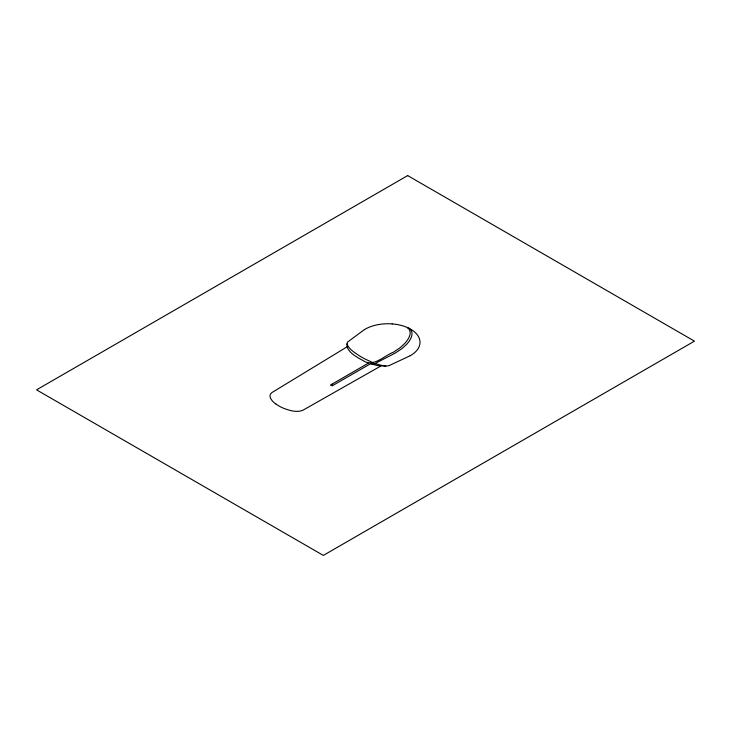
<?xml version="1.0" encoding="UTF-8"?>
<svg xmlns="http://www.w3.org/2000/svg" width="731" height="731" viewBox="0 0 731 731"><rect width="100%" height="100%" fill="white"/><g stroke="black" fill="none" stroke-linecap="round" stroke-linejoin="round"><path stroke-width="1.1" d="M364.23 329.736L347.737 341.944A3.152 1.818 0 0 0 347.426 342.227C345.078 348.733 351.858 353.914 356.673 356.911A72.872 42.069 0 0 0 362.951 360.493C373.148 367.83 383.939 355.759 393.333 352.278L399.555 348.111A67.956 39.236 0 0 0 403.814 344.319C407.898 340.518 413.719 332.066 407.423 327.643A7.749 4.468 0 0 0 406.281 327.068A32.054 18.503 0 0 0 392.154 323.906M347.399 346.622L271.813 392.638C267.126 395.955 272.453 401.822 275.779 403.905M368.579 363.024L330.403 385.091L332.358 385.73L370.516 363.746C376.693 362.439 382.541 367.282 388.782 365.71A3.143 1.818 0 0 0 389.257 365.527L410.027 355.814M381.198 365.811L303.027 410.173C296.996 412.759 290.07 410.667 284.213 408.519A39.867 23.017 0 0 1 275.788 403.905M375.149 363.481L395.279 353.055L401.356 349.016A67.188 38.789 0 0 0 405.522 345.352C409.927 341.523 415.875 332.157 408.675 328.137A7.602 4.386 0 0 0 407.423 327.643M385.849 366.003L377.342 365.546L370.516 363.746M373.194 362.75L365.043 359.022A93.166 53.783 0 0 1 359.405 355.814C354.8 352.589 349.016 349.482 346.978 343.926M331.911 384.214L332.358 385.73M364.376 329.644A32.265 18.631 0 0 1 392.181 323.906M408.675 328.137A32.082 18.522 0 0 1 416.506 333.857L416.825 334.231A32.274 18.631 0 0 1 420.014 341.989L419.941 343.652A32.402 18.704 0 0 1 410.192 355.732M407.67 175.586L36.55 389.851L323.33 555.414L694.45 341.149L407.67 175.586"/></g></svg>
